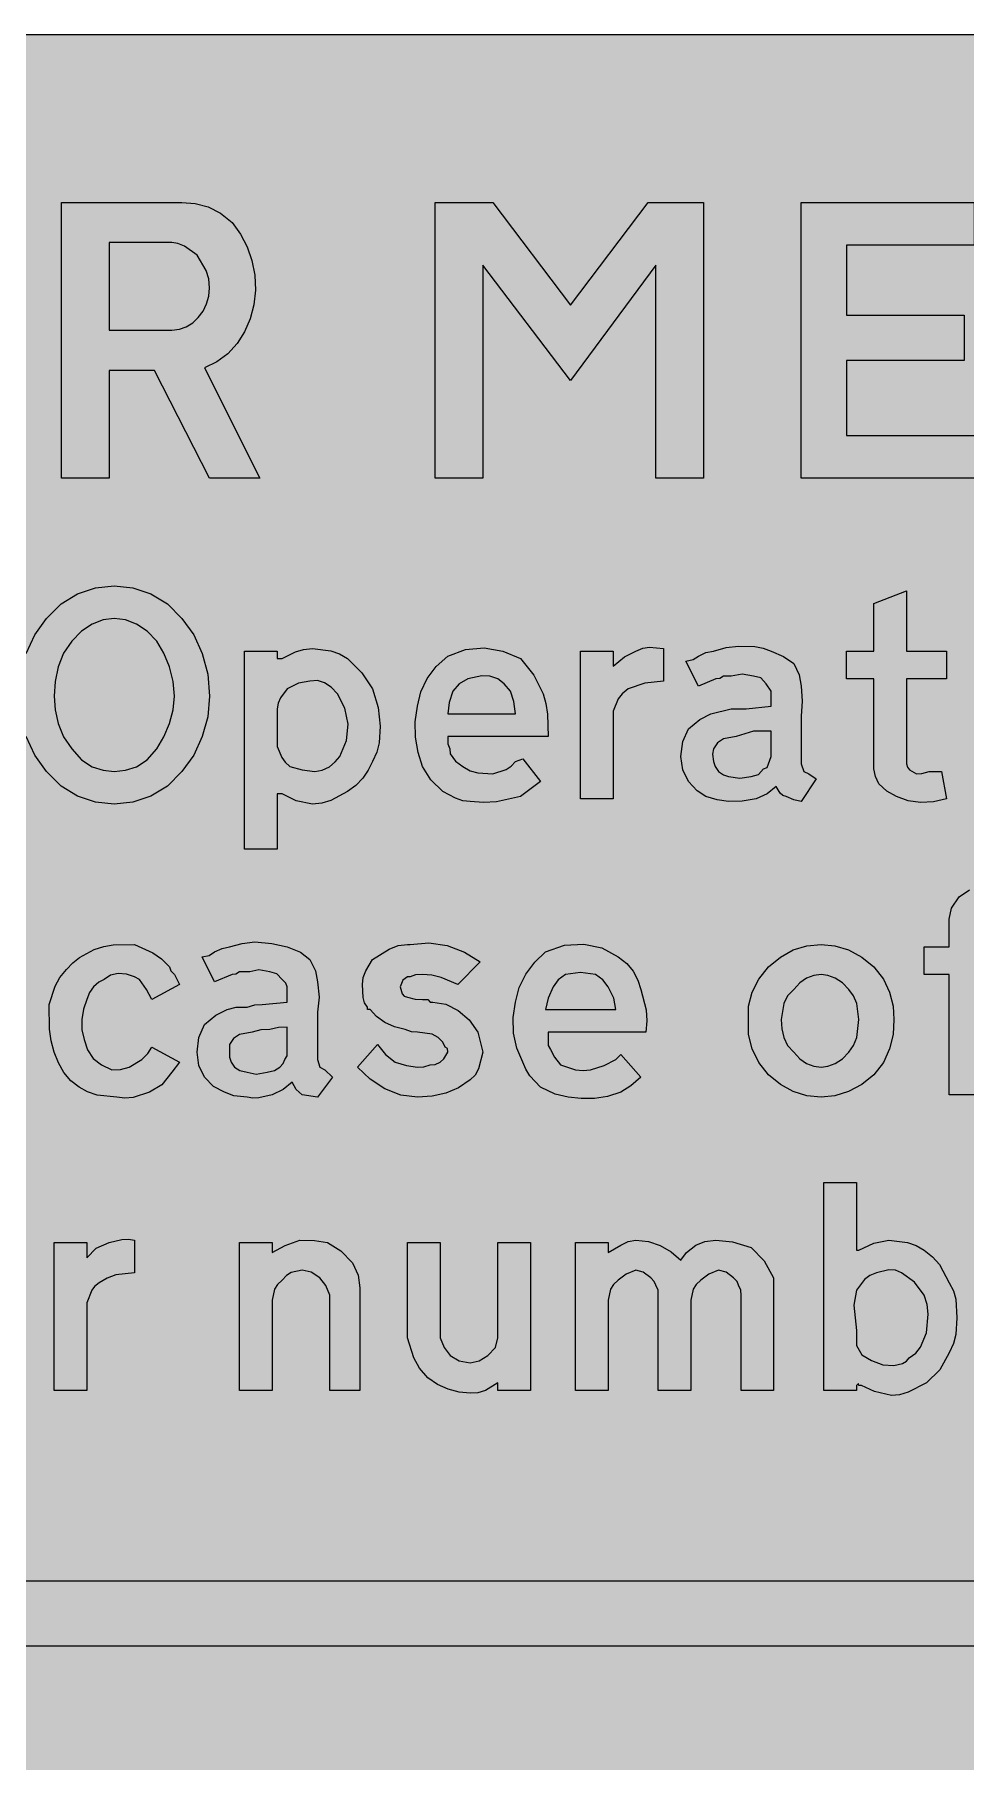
# Model space of a CAD drawing. Header units: metres. Extents: x 10 to 559, y 12 to 260.
# Drawn here: x 116.7 to 183.5, y 136.1 to 260.1 of the extents above; entities that cross this region are included whole.
import ezdxf

# ---------------------------------------------------------------- set-up
doc = ezdxf.new("R2010")
doc.units = ezdxf.units.M
for name, color, linetype, true_color in [('FILL_FIREBRICK_C36B00', 7, 'Continuous', 0xc36b00), ('FILL_WHITE_FFFFFF', 7, 'Continuous', 0xffffff), ('STROKE_WHITE_FFFFFF', 7, 'Continuous', 0xffffff)]:
    doc.layers.add(name, color=color, linetype=linetype, true_color=true_color)

msp = doc.modelspace()

# ---------------------------------------------------------------- hatches: boundary and pattern name
at = {"layer": 'FILL_FIREBRICK_C36B00', "true_color": 0xc36b00}
h = msp.add_hatch(color=7, dxfattribs=at)
h.dxf.hatch_style = 1
h.paths.add_polyline_path([(553.76, 259.97), (555.08, 259.58), (556.32, 258.96), (557.46, 258.12), (558.3, 256.98), (558.92, 255.74), (559.31, 254.42), (559.44, 253.08), (559.44, 19.26), (559.31, 17.91), (558.9, 16.56), (558.25, 15.32), (557.46, 14.22), (556.29, 13.28), (555.01, 12.6), (553.69, 12.2), (552.42, 12.06), (17.28, 12.06), (16.04, 12.2), (14.78, 12.6), (13.56, 13.28), (12.42, 14.22), (11.48, 15.36), (10.8, 16.61), (10.4, 17.92), (10.26, 19.26), (10.26, 253.08), (10.4, 254.34), (10.8, 255.6), (11.48, 256.93), (12.42, 258.12), (13.52, 259.04), (14.12, 259.36), (14.76, 259.56), (16.09, 259.97), (17.28, 260.1), (552.42, 260.1), (553.76, 259.97)])
at = {"layer": 'FILL_WHITE_FFFFFF', "true_color": 0xffffff}
h = msp.add_hatch(color=7, dxfattribs=at)
h.dxf.hatch_style = 1
h.paths.add_polyline_path([(127.26, 248.04), (128.2, 247.97), (129.13, 247.73), (130.02, 247.28), (130.86, 246.6), (131.47, 245.76), (131.94, 244.85), (132.28, 243.87), (132.48, 242.82), (132.53, 241.74), (132.42, 240.69), (132.16, 239.68), (131.76, 238.75), (131.22, 237.9), (130.56, 237.18), (129.77, 236.59), (128.88, 236.16), (132.84, 228.24), (129.24, 228.24), (125.28, 235.98), (122.04, 235.98), (122.04, 228.24), (118.62, 228.24), (118.62, 248.04), (127.26, 248.04)])
h.paths.add_polyline_path([(127.07, 238.93), (127.57, 239.11), (128.03, 239.4), (128.43, 239.78), (128.77, 240.24), (129.02, 240.76), (129.18, 241.32), (129.24, 241.92), (129.18, 242.56), (128.99, 243.16), (128.34, 244.26), (127.44, 244.91), (126.97, 245.1), (126.54, 245.16), (122.04, 245.16), (122.04, 238.86), (126.54, 238.86), (127.07, 238.93)], flags=16)
h = msp.add_hatch(color=7, dxfattribs=at)
h.dxf.hatch_style = 1
h.paths.add_polyline_path([(145.44, 248.04), (149.58, 248.04), (155.16, 240.66), (160.74, 248.04), (164.7, 248.04), (164.7, 228.24), (161.28, 228.24), (161.28, 243.54), (155.16, 235.26), (148.86, 243.54), (148.86, 228.24), (145.44, 228.24), (145.44, 248.04)])
h = msp.add_hatch(color=7, dxfattribs=at)
h.dxf.hatch_style = 1
h.paths.add_polyline_path([(171.72, 248.04), (184.14, 248.04), (184.14, 244.98), (174.96, 244.98), (174.96, 239.94), (183.42, 239.94), (183.42, 236.7), (174.96, 236.7), (174.96, 231.3), (184.68, 231.3), (184.68, 228.24), (171.72, 228.24), (171.72, 248.04)])
h = msp.add_hatch(color=7, dxfattribs=at)
h.dxf.hatch_style = 1
h.paths.add_polyline_path([(125.03, 219.94), (126.22, 219.21), (127.26, 218.16), (128.1, 216.98), (128.72, 215.64), (129.11, 214.16), (129.24, 212.58), (129.11, 211.1), (128.72, 209.68), (128.1, 208.35), (127.26, 207.18), (126.22, 206.13), (125.03, 205.4), (123.74, 204.98), (122.4, 204.84), (121.06, 204.98), (119.77, 205.4), (118.58, 206.13), (117.54, 207.18), (116.7, 208.35), (116.08, 209.68), (115.69, 211.1), (115.56, 212.58), (115.69, 214.16), (116.08, 215.64), (116.7, 216.98), (117.54, 218.16), (118.58, 219.21), (119.77, 219.94), (121.06, 220.36), (122.4, 220.5), (123.74, 220.36), (125.03, 219.94)])
h.paths.add_polyline_path([(120.8, 217.76), (120.05, 217.25), (119.34, 216.54), (118.76, 215.67), (118.37, 214.7), (118.15, 213.65), (118.08, 212.58), (118.15, 211.61), (118.37, 210.62), (118.76, 209.67), (119.34, 208.8), (120.05, 208.02), (120.8, 207.52), (121.59, 207.26), (122.4, 207.18), (123.21, 207.26), (124, 207.52), (124.75, 208.02), (125.46, 208.8), (125.96, 209.67), (126.36, 210.62), (126.62, 211.61), (126.72, 212.58), (126.62, 213.65), (126.36, 214.7), (125.96, 215.67), (125.46, 216.54), (124.75, 217.25), (124, 217.76), (123.21, 218.06), (122.4, 218.16), (121.59, 218.06), (120.8, 217.76)], flags=16)
h = msp.add_hatch(color=7, dxfattribs=at)
h.dxf.hatch_style = 1
h.paths.add_polyline_path([(179.34, 207.48), (179.5, 207.29), (180, 207), (180.38, 207.02), (180.9, 207.18), (181.8, 207.18), (182.16, 205.2), (181.22, 205), (180.29, 204.95), (179.4, 205.07), (178.56, 205.38), (177.86, 205.76), (177.3, 206.28), (177.05, 206.82), (176.94, 207.36), (176.94, 213.84), (174.96, 213.84), (174.96, 215.82), (176.94, 215.82), (176.94, 219.24), (179.28, 220.14), (179.28, 215.82), (182.16, 215.82), (182.16, 213.84), (179.28, 213.84), (179.28, 207.72), (179.34, 207.48)])
h = msp.add_hatch(color=7, dxfattribs=at)
h.dxf.hatch_style = 1
h.paths.add_polyline_path([(135.98, 215.94), (136.62, 216), (137.95, 215.84), (138.57, 215.62), (139.14, 215.28), (140.18, 214.27), (140.94, 213.12), (141.35, 211.77), (141.48, 210.42), (141.41, 209.23), (141.25, 208.57), (140.94, 207.9), (140.63, 207.26), (140.24, 206.69), (139.75, 206.18), (139.14, 205.74), (137.95, 205.09), (137.29, 204.9), (136.62, 204.84), (135.47, 205.07), (134.46, 205.56), (134.1, 205.56), (134.1, 205.38), (134.1, 201.6), (131.76, 201.6), (131.76, 215.82), (134.1, 215.82), (134.1, 215.28), (134.46, 215.28), (135.41, 215.78), (135.98, 215.94)])
h.paths.add_polyline_path([(134.16, 212.08), (134.1, 211.68), (134.1, 208.98), (134.42, 208.19), (134.66, 207.84), (135, 207.54), (135.9, 207.29), (136.8, 207.18), (137.33, 207.27), (137.84, 207.52), (138.27, 207.86), (138.6, 208.26), (139.08, 209.39), (139.19, 210.58), (138.95, 211.73), (138.42, 212.76), (137.98, 213.23), (137.5, 213.55), (136.98, 213.7), (136.44, 213.66), (135.63, 213.53), (134.82, 213.12), (134.33, 212.47), (134.16, 212.08)], flags=16)
h = msp.add_hatch(color=7, dxfattribs=at)
h.dxf.hatch_style = 1
h.paths.add_polyline_path([(146.9, 205.25), (145.98, 205.74), (145.13, 206.57), (144.54, 207.54), (144.21, 208.54), (144.02, 209.63), (144.01, 210.75), (144.18, 211.86), (144.42, 212.9), (144.86, 213.86), (145.5, 214.72), (146.34, 215.46), (147.61, 215.94), (148.95, 216.05), (150.29, 215.81), (151.56, 215.28), (152.51, 214.09), (153.18, 212.76), (153.39, 212.05), (153.5, 211.3), (153.54, 209.7), (146.34, 209.7), (146.34, 209.52), (146.34, 209.16), (146.5, 208.8), (146.52, 208.44), (146.9, 207.92), (147.42, 207.54), (147.96, 207.23), (148.5, 207.07), (149.58, 207), (150.53, 207.32), (150.9, 207.56), (151.2, 207.9), (151.74, 208.08), (153, 206.46), (151.56, 205.38), (149.83, 205), (148.9, 204.95), (147.96, 205.02), (147.42, 205.08), (146.9, 205.25)])
h.paths.add_polyline_path([(151.09, 212.2), (150.84, 212.94), (150.39, 213.46), (149.94, 213.84), (149.37, 214.02), (148.79, 214.04), (147.78, 213.84), (147.17, 213.46), (146.7, 212.94), (146.45, 212.13), (146.34, 211.32), (151.2, 211.32), (151.09, 212.2)], flags=16)
h = msp.add_hatch(color=7, dxfattribs=at)
h.dxf.hatch_style = 1
h.paths.add_polyline_path([(159.03, 215.42), (159.84, 215.82), (160.35, 216.03), (160.83, 216.11), (161.82, 216), (161.82, 213.66), (160.49, 213.53), (159.3, 213.12), (158.87, 212.76), (158.58, 212.4), (158.22, 211.5), (158.22, 205.2), (155.88, 205.2), (155.88, 215.82), (158.22, 215.82), (158.22, 214.74), (159.03, 215.42)])
h = msp.add_hatch(color=7, dxfattribs=at)
h.dxf.hatch_style = 1
h.paths.add_polyline_path([(163.96, 215.21), (164.34, 215.46), (164.88, 215.71), (165.42, 215.82), (166.32, 216.07), (167.22, 216.18), (168.39, 216.14), (168.99, 216.03), (169.56, 215.82), (170.44, 215.44), (171.18, 214.92), (171.58, 214.11), (171.72, 213.3), (171.79, 212.22), (171.72, 211.14), (171.72, 207.72), (171.9, 207.18), (172.26, 207), (172.8, 206.64), (171.72, 205.02), (171.18, 205.13), (170.64, 205.38), (170.4, 205.44), (170.21, 205.61), (169.92, 206.1), (169.27, 205.58), (168.48, 205.2), (167.49, 205.04), (166.5, 205.02), (165.69, 205.13), (164.88, 205.38), (164.25, 205.79), (163.62, 206.46), (163.21, 207.29), (163.08, 208.26), (163.21, 209.32), (163.62, 210.24), (164.43, 210.92), (165.24, 211.32), (166.68, 211.68), (167.76, 211.68), (169.56, 211.86), (169.56, 212.4), (169.56, 212.94), (169.2, 213.48), (168.82, 213.89), (168.3, 214.02), (167.49, 214.16), (166.68, 214.02), (166.14, 214.02), (165.87, 213.86), (165.6, 213.84), (164.34, 213.3), (163.44, 215.1), (163.96, 215.21)])
h.paths.add_polyline_path([(168.12, 206.82), (168.64, 206.96), (169.02, 207.36), (169.27, 207.47), (169.38, 207.72), (169.56, 208.26), (169.56, 210.06), (168.3, 210.06), (167.04, 209.7), (166.14, 209.52), (165.71, 209.23), (165.42, 208.8), (165.35, 208.42), (165.42, 207.9), (165.53, 207.54), (165.78, 207.18), (166.14, 206.93), (166.5, 206.82), (167.31, 206.69), (168.12, 206.82)], flags=16)
h = msp.add_hatch(color=7, dxfattribs=at)
h.dxf.hatch_style = 1
h.paths.add_polyline_path([(182.34, 183.96), (182.34, 192.6), (180.54, 192.6), (180.54, 194.58), (182.34, 194.58), (182.34, 196.56), (182.5, 197.37), (183.06, 198.18), (183.8, 198.68), (184.68, 198.9), (185.33, 199.06), (186.12, 199.08), (186.84, 198.92), (187.56, 198.9), (187.38, 196.74), (186.66, 196.9), (185.94, 196.92), (185.83, 196.92), (185.76, 196.92), (185.31, 196.81), (184.86, 196.56), (184.7, 196.2), (184.68, 195.84), (184.68, 194.58), (186.84, 194.58), (186.84, 192.6), (184.68, 192.6), (184.68, 183.96), (182.34, 183.96)])
h = msp.add_hatch(color=7, dxfattribs=at)
h.dxf.hatch_style = 1
h.paths.add_polyline_path([(122.85, 185.78), (123.48, 185.94), (124.38, 186.48), (124.81, 186.93), (125.1, 187.38), (127.08, 186.3), (126.54, 185.58), (125.82, 184.68), (124.92, 184.14), (123.75, 183.76), (123.15, 183.71), (122.58, 183.78), (121.16, 183.94), (120.48, 184.16), (119.88, 184.5), (119.27, 184.97), (118.78, 185.56), (118.39, 186.25), (118.08, 187.02), (117.87, 187.83), (117.76, 188.66), (117.72, 190.44), (118.15, 191.77), (118.5, 192.39), (118.98, 192.96), (119.42, 193.44), (119.9, 193.82), (120.96, 194.4), (121.64, 194.61), (122.33, 194.72), (123.84, 194.76), (125.17, 194.15), (125.79, 193.72), (126.36, 193.14), (126.47, 192.87), (126.72, 192.6), (127.08, 191.88), (125.1, 190.8), (124.72, 191.52), (124.2, 192.24), (123.84, 192.42), (123.27, 192.62), (122.69, 192.67), (122.14, 192.55), (121.68, 192.24), (121.28, 192.04), (120.91, 191.72), (120.62, 191.3), (120.42, 190.8), (120.19, 190.1), (120.06, 189.36), (120.07, 188.62), (120.24, 187.92), (120.47, 187.18), (120.89, 186.57), (121.48, 186.1), (122.22, 185.76), (122.85, 185.78)])
h = msp.add_hatch(color=7, dxfattribs=at)
h.dxf.hatch_style = 1
h.paths.add_polyline_path([(129.22, 193.97), (129.6, 194.22), (130.14, 194.47), (130.68, 194.58), (131.58, 194.83), (132.48, 194.94), (133.72, 194.83), (134.82, 194.58), (135.76, 194.2), (136.44, 193.68), (136.84, 192.87), (136.98, 192.06), (137.11, 190.98), (136.98, 189.9), (136.98, 186.48), (137.16, 185.94), (137.52, 185.76), (138.06, 185.22), (136.98, 183.78), (135.9, 183.96), (135.47, 184.34), (135.18, 184.86), (134.53, 184.34), (133.74, 183.96), (132.77, 183.74), (132.35, 183.71), (131.94, 183.78), (130.99, 183.89), (130.32, 184.14), (129.53, 184.55), (128.88, 185.22), (128.47, 186.05), (128.34, 187.02), (128.47, 188.08), (128.88, 189), (129.69, 189.68), (130.5, 190.08), (131.15, 190.24), (131.94, 190.26), (132.48, 190.42), (133.02, 190.44), (134.82, 190.62), (134.82, 191.16), (134.82, 191.7), (134.71, 191.97), (134.46, 192.24), (134.08, 192.65), (133.56, 192.78), (132.77, 192.92), (132.12, 192.78), (131.4, 192.78), (131.13, 192.62), (130.86, 192.6), (129.6, 192.06), (128.7, 193.86), (129.22, 193.97)])
h.paths.add_polyline_path([(133.38, 185.58), (133.9, 185.69), (134.28, 185.94), (134.53, 186.21), (134.64, 186.48), (134.8, 186.75), (134.82, 187.02), (134.82, 188.82), (134.19, 188.8), (133.56, 188.64), (132.93, 188.62), (132.3, 188.46), (131.4, 188.28), (130.97, 187.99), (130.68, 187.56), (130.68, 186.66), (130.79, 186.3), (131.04, 185.94), (131.42, 185.69), (131.94, 185.58), (132.59, 185.45), (133.38, 185.58)], flags=16)
h = msp.add_hatch(color=7, dxfattribs=at)
h.dxf.hatch_style = 1
h.paths.add_polyline_path([(144, 190.82), (144.54, 190.8), (144.9, 190.8), (145.08, 190.62), (145.26, 190.62), (146.2, 190.46), (147.08, 190.01), (147.87, 189.33), (148.5, 188.46), (148.86, 187.02), (148.55, 185.83), (148.3, 185.37), (147.96, 185.04), (147.12, 184.46), (146.21, 184.07), (145.23, 183.85), (144.18, 183.78), (142.97, 183.94), (141.82, 184.39), (140.76, 185.07), (139.86, 185.94), (141.3, 187.56), (141.86, 186.86), (142.56, 186.3), (143.37, 186.05), (144.18, 185.94), (144.63, 185.96), (145.08, 186.12), (145.44, 186.14), (145.8, 186.3), (146.07, 186.53), (146.34, 187.02), (146.32, 187.27), (146.16, 187.38), (145.98, 187.74), (145.65, 188.08), (145.22, 188.3), (144.18, 188.46), (143.73, 188.48), (143.28, 188.64), (142.51, 188.84), (141.82, 189.16), (141.23, 189.58), (140.76, 190.08), (140.58, 190.08), (140.58, 190.26), (140.37, 190.56), (140.27, 190.94), (140.22, 191.88), (140.28, 192.39), (140.45, 192.85), (140.94, 193.68), (142.13, 194.42), (142.79, 194.67), (143.46, 194.76), (143.64, 194.76), (144.98, 194.87), (146.3, 194.67), (147.54, 194.2), (148.68, 193.5), (147.06, 191.88), (145.87, 192.38), (145.21, 192.54), (144.54, 192.6), (144.02, 192.58), (143.64, 192.42), (143.46, 192.42), (143.12, 192.2), (142.92, 191.7), (143.06, 191.21), (143.22, 191.04), (143.46, 190.98), (144, 190.82)])
h = msp.add_hatch(color=7, dxfattribs=at)
h.dxf.hatch_style = 1
h.paths.add_polyline_path([(153, 184.5), (152.23, 185.33), (151.94, 185.79), (151.74, 186.3), (151.3, 187.3), (151.06, 188.39), (151.03, 189.51), (151.2, 190.62), (151.46, 191.66), (151.94, 192.62), (152.59, 193.48), (153.36, 194.22), (154.73, 194.7), (156.1, 194.78), (157.41, 194.5), (158.58, 193.86), (159.19, 193.39), (159.66, 192.83), (160, 192.19), (160.2, 191.52), (160.58, 190.06), (160.63, 189.27), (160.56, 188.46), (153.54, 188.46), (153.54, 188.28), (153.54, 188.1), (153.54, 187.92), (153.56, 187.49), (153.72, 187.2), (154.01, 186.66), (154.44, 186.12), (155.52, 185.74), (156.06, 185.69), (156.6, 185.76), (157.57, 186.05), (158.4, 186.48), (158.76, 186.84), (160.2, 185.22), (159.48, 184.61), (158.76, 184.14), (157.81, 183.83), (156.87, 183.69), (155.92, 183.68), (154.98, 183.78), (154.06, 184.01), (153, 184.5)])
h.paths.add_polyline_path([(158.26, 190.89), (157.86, 191.7), (157.48, 192.22), (156.96, 192.6), (155.88, 192.74), (154.8, 192.6), (154.28, 192.22), (153.9, 191.7), (153.56, 190.89), (153.36, 190.08), (158.4, 190.08), (158.26, 190.89)], flags=16)
h = msp.add_hatch(color=7, dxfattribs=at)
h.dxf.hatch_style = 1
h.paths.add_polyline_path([(168.19, 191.32), (168.67, 192.27), (169.38, 193.14), (170.22, 193.85), (171.13, 194.36), (172.11, 194.66), (173.16, 194.76), (174.13, 194.66), (175.12, 194.36), (176.07, 193.85), (176.94, 193.14), (177.62, 192.27), (178.06, 191.32), (178.31, 190.33), (178.38, 189.36), (178.31, 188.29), (178.06, 187.25), (177.62, 186.27), (176.94, 185.4), (176.07, 184.69), (175.12, 184.19), (174.13, 183.88), (173.16, 183.78), (172.11, 183.88), (171.13, 184.19), (170.22, 184.69), (169.38, 185.4), (168.67, 186.27), (168.19, 187.25), (167.94, 188.29), (167.94, 189.36), (167.94, 190.33), (168.19, 191.32)])
h.paths.add_polyline_path([(172.1, 192.33), (171.62, 191.99), (171.18, 191.52), (170.74, 191.06), (170.46, 190.51), (170.28, 189.36), (170.32, 188.69), (170.46, 188.06), (170.74, 187.49), (171.18, 187.02), (171.62, 186.55), (172.1, 186.21), (172.62, 186.01), (173.16, 185.94), (173.62, 186.01), (174.15, 186.21), (174.68, 186.55), (175.14, 187.02), (175.48, 187.49), (175.7, 188.06), (175.86, 189.36), (175.7, 190.51), (175.48, 191.06), (175.14, 191.52), (174.68, 191.99), (174.15, 192.33), (173.62, 192.53), (173.16, 192.6), (172.62, 192.53), (172.1, 192.33)], flags=16)
h = msp.add_hatch(color=7, dxfattribs=at)
h.dxf.hatch_style = 1
h.paths.add_polyline_path([(179.35, 173.36), (179.97, 173.14), (180.54, 172.8), (181.15, 172.33), (181.64, 171.77), (182.34, 170.46), (182.65, 169.89), (182.81, 169.27), (182.88, 167.94), (182.81, 166.75), (182.65, 166.09), (182.34, 165.42), (181.66, 164.21), (180.72, 163.26), (179.39, 162.61), (178.77, 162.42), (178.2, 162.36), (176.98, 162.65), (176.04, 163.08), (175.86, 163.08), (175.84, 163.22), (175.68, 163.08), (175.68, 162.97), (175.68, 162.9), (175.68, 162.72), (173.34, 162.72), (173.34, 177.66), (175.68, 177.66), (175.68, 172.98), (175.68, 172.8), (175.86, 172.8), (176.94, 173.3), (178.02, 173.52), (179.35, 173.36)])
h.paths.add_polyline_path([(179.27, 164.82), (179.46, 165.06), (179.94, 165.39), (180.29, 165.83), (180.72, 166.86), (180.83, 168.21), (180.75, 168.89), (180.54, 169.56), (179.86, 170.51), (178.92, 171.18), (178.49, 171.36), (178.02, 171.38), (177.12, 171.18), (176.64, 170.98), (176.26, 170.69), (175.68, 169.92), (175.5, 168.84), (175.68, 167.04), (175.68, 166.5), (175.68, 165.96), (176.08, 165.29), (176.76, 164.88), (177.57, 164.57), (178.38, 164.52), (178.99, 164.66), (179.27, 164.82)], flags=16)
h = msp.add_hatch(color=7, dxfattribs=at)
h.dxf.hatch_style = 1
h.paths.add_polyline_path([(121.1, 172.94), (122.04, 173.34), (122.94, 173.57), (123.41, 173.59), (123.84, 173.52), (123.84, 171.18), (122.51, 171.02), (121.89, 170.8), (121.32, 170.46), (120.98, 170.19), (120.78, 169.92), (120.42, 169.02), (120.42, 162.72), (118.08, 162.72), (118.08, 173.34), (120.42, 173.34), (120.42, 172.26), (121.1, 172.94)])
h = msp.add_hatch(color=7, dxfattribs=at)
h.dxf.hatch_style = 1
h.paths.add_polyline_path([(135.11, 171.2), (134.76, 170.98), (134.46, 170.64), (134.12, 170.34), (133.9, 169.99), (133.74, 169.2), (133.74, 162.72), (131.4, 162.72), (131.4, 173.34), (133.74, 173.34), (133.74, 172.62), (134.66, 173.14), (135.72, 173.52), (136.78, 173.5), (137.7, 173.34), (138.67, 172.76), (139.5, 171.9), (139.91, 171), (140.04, 170.1), (140.04, 162.72), (137.88, 162.72), (137.88, 169.56), (137.59, 170.26), (137.16, 170.82), (136.53, 171.23), (135.9, 171.36), (135.11, 171.2)])
h = msp.add_hatch(color=7, dxfattribs=at)
h.dxf.hatch_style = 1
h.paths.add_polyline_path([(147.15, 162.61), (146.36, 162.81), (145.61, 163.15), (144.9, 163.62), (144.32, 164.32), (143.91, 165.06), (143.46, 166.5), (143.46, 173.34), (145.8, 173.34), (145.8, 166.5), (146.09, 165.8), (146.52, 165.24), (147.17, 164.84), (147.96, 164.7), (148.59, 164.84), (149.22, 165.24), (149.78, 165.8), (149.94, 166.5), (149.94, 173.34), (152.28, 173.34), (152.28, 162.72), (149.94, 162.72), (149.94, 163.26), (149.04, 162.72), (148.5, 162.56), (147.96, 162.54), (147.15, 162.61)])
h = msp.add_hatch(color=7, dxfattribs=at)
h.dxf.hatch_style = 1
h.paths.add_polyline_path([(157.86, 172.62), (158.76, 173.16), (159.3, 173.41), (159.84, 173.52), (160.75, 173.42), (161.59, 173.14), (162.37, 172.68), (163.08, 172.08), (163.48, 172.62), (164.16, 173.16), (164.81, 173.41), (165.6, 173.52), (166.79, 173.39), (168.12, 172.98), (169.06, 172.04), (169.74, 170.82), (169.74, 170.64), (169.74, 170.28), (169.74, 162.72), (167.4, 162.72), (167.4, 169.56), (167.38, 169.92), (167.22, 170.28), (167.11, 170.55), (166.86, 170.82), (166.32, 171.23), (165.78, 171.36), (165.08, 171.07), (164.52, 170.64), (164.18, 170.34), (163.96, 169.99), (163.8, 169.2), (163.8, 162.72), (161.46, 162.72), (161.46, 169.56), (161.44, 169.92), (161.28, 170.28), (161.17, 170.55), (160.92, 170.82), (160.38, 171.23), (159.84, 171.36), (159.14, 171.07), (158.58, 170.64), (158.24, 170.34), (158.02, 169.99), (157.86, 169.2), (157.86, 162.72), (155.52, 162.72), (155.52, 173.34), (157.86, 173.34), (157.86, 172.62)])
h = msp.add_hatch(color=7, dxfattribs=at)
h.dxf.hatch_style = 1
h.paths.add_polyline_path([(63.36, 144.36), (63.36, 149.04), (496.8, 149.04), (492.12, 153.9), (499.32, 153.9), (506.34, 146.7), (499.32, 139.68), (492.12, 139.68), (496.8, 144.36), (63.36, 144.36)])

# ---------------------------------------------------------------- linework, layer by layer
at = {"layer": 'FILL_FIREBRICK_C36B00', "lineweight": 0, "true_color": 0xc36b00}
msp.add_lwpolyline([(552.42, 12.06), (17.28, 12.06), (16.04, 12.2), (14.78, 12.6), (13.56, 13.28), (12.42, 14.22), (11.48, 15.36), (10.8, 16.61), (10.4, 17.92), (10.26, 19.26), (10.26, 253.08), (10.4, 254.34), (10.8, 255.6), (11.48, 256.93), (12.42, 258.12), (13.52, 259.04), (14.12, 259.36), (14.76, 259.56), (16.09, 259.97), (17.28, 260.1), (552.42, 260.1)], dxfattribs=at)
at = {"layer": 'FILL_WHITE_FFFFFF', "lineweight": 0, "true_color": 0xffffff}
for points in [[(127.26, 248.04), (128.2, 247.97), (129.13, 247.73), (130.02, 247.28), (130.86, 246.6), (131.47, 245.76), (131.94, 244.85), (132.28, 243.87), (132.48, 242.82), (132.53, 241.74), (132.42, 240.69), (132.16, 239.68), (131.76, 238.75), (131.22, 237.9), (130.56, 237.18), (129.77, 236.59), (128.88, 236.16), (132.84, 228.24), (129.24, 228.24), (125.28, 235.98), (122.04, 235.98), (122.04, 228.24), (118.62, 228.24), (118.62, 248.04)], [(145.44, 248.04), (149.58, 248.04), (155.16, 240.66), (160.74, 248.04), (164.7, 248.04), (164.7, 228.24), (161.28, 228.24), (161.28, 243.54), (155.16, 235.26), (148.86, 243.54), (148.86, 228.24), (145.44, 228.24)], [(171.72, 248.04), (184.14, 248.04), (184.14, 244.98), (174.96, 244.98), (174.96, 239.94), (183.42, 239.94), (183.42, 236.7), (174.96, 236.7), (174.96, 231.3), (184.68, 231.3), (184.68, 228.24), (171.72, 228.24)], [(127.07, 238.93), (127.57, 239.11), (128.03, 239.4), (128.43, 239.78), (128.77, 240.24), (129.02, 240.76), (129.18, 241.32), (129.24, 241.92), (129.18, 242.56), (128.99, 243.16), (128.34, 244.26), (127.44, 244.91), (126.97, 245.1), (126.54, 245.16), (122.04, 245.16), (122.04, 238.86), (126.54, 238.86)], [(179.34, 207.48), (179.5, 207.29), (180, 207), (180.38, 207.02), (180.9, 207.18), (181.8, 207.18), (182.16, 205.2), (181.22, 205), (180.29, 204.95), (179.4, 205.07), (178.56, 205.38), (177.86, 205.76), (177.3, 206.28), (177.05, 206.82), (176.94, 207.36), (176.94, 213.84), (174.96, 213.84), (174.96, 215.82), (176.94, 215.82), (176.94, 219.24), (179.28, 220.14), (179.28, 215.82), (182.16, 215.82), (182.16, 213.84), (179.28, 213.84), (179.28, 207.72)], [(120.8, 217.76), (120.05, 217.25), (119.34, 216.54), (118.76, 215.67), (118.37, 214.7), (118.15, 213.65), (118.08, 212.58), (118.15, 211.61), (118.37, 210.62), (118.76, 209.67), (119.34, 208.8), (120.05, 208.02), (120.8, 207.52), (121.59, 207.26), (122.4, 207.18), (123.21, 207.26), (124, 207.52), (124.75, 208.02), (125.46, 208.8), (125.96, 209.67), (126.36, 210.62), (126.62, 211.61), (126.72, 212.58), (126.62, 213.65), (126.36, 214.7), (125.96, 215.67), (125.46, 216.54), (124.75, 217.25), (124, 217.76), (123.21, 218.06), (122.4, 218.16), (121.59, 218.06)], [(135.98, 215.94), (136.62, 216), (137.95, 215.84), (138.57, 215.62), (139.14, 215.28), (140.18, 214.27), (140.94, 213.12), (141.35, 211.77), (141.48, 210.42), (141.41, 209.23), (141.25, 208.57), (140.94, 207.9), (140.63, 207.26), (140.24, 206.69), (139.75, 206.18), (139.14, 205.74), (137.95, 205.09), (137.29, 204.9), (136.62, 204.84), (135.47, 205.07), (134.46, 205.56), (134.1, 205.56), (134.1, 205.38), (134.1, 201.6), (131.76, 201.6), (131.76, 215.82), (134.1, 215.82), (134.1, 215.28), (134.46, 215.28), (135.41, 215.78)], [(146.9, 205.25), (145.98, 205.74), (145.13, 206.57), (144.54, 207.54), (144.21, 208.54), (144.02, 209.63), (144.01, 210.75), (144.18, 211.86), (144.42, 212.9), (144.86, 213.86), (145.5, 214.72), (146.34, 215.46), (147.61, 215.94), (148.95, 216.05), (150.29, 215.81), (151.56, 215.28), (152.51, 214.09), (153.18, 212.76), (153.39, 212.05), (153.5, 211.3), (153.54, 209.7), (146.34, 209.7), (146.34, 209.52), (146.34, 209.16), (146.5, 208.8), (146.52, 208.44), (146.9, 207.92), (147.42, 207.54), (147.96, 207.23), (148.5, 207.07), (149.58, 207), (150.53, 207.32), (150.9, 207.56), (151.2, 207.9), (151.74, 208.08), (153, 206.46), (151.56, 205.38), (149.83, 205), (148.9, 204.95), (147.96, 205.02), (147.42, 205.08)], [(159.03, 215.42), (159.84, 215.82), (160.35, 216.03), (160.83, 216.11), (161.82, 216), (161.82, 213.66), (160.49, 213.53), (159.3, 213.12), (158.87, 212.76), (158.58, 212.4), (158.22, 211.5), (158.22, 205.2), (155.88, 205.2), (155.88, 215.82), (158.22, 215.82), (158.22, 214.74)], [(163.96, 215.21), (164.34, 215.46), (164.88, 215.71), (165.42, 215.82), (166.32, 216.07), (167.22, 216.18), (168.39, 216.14), (168.99, 216.03), (169.56, 215.82), (170.44, 215.44), (171.18, 214.92), (171.58, 214.11), (171.72, 213.3), (171.79, 212.22), (171.72, 211.14), (171.72, 207.72), (171.9, 207.18), (172.26, 207), (172.8, 206.64), (171.72, 205.02), (171.18, 205.13), (170.64, 205.38), (170.4, 205.44), (170.21, 205.61), (169.92, 206.1), (169.27, 205.58), (168.48, 205.2), (167.49, 205.04), (166.5, 205.02), (165.69, 205.13), (164.88, 205.38), (164.25, 205.79), (163.62, 206.46), (163.21, 207.29), (163.08, 208.26), (163.21, 209.32), (163.62, 210.24), (164.43, 210.92), (165.24, 211.32), (166.68, 211.68), (167.76, 211.68), (169.56, 211.86), (169.56, 212.4), (169.56, 212.94), (169.2, 213.48), (168.82, 213.89), (168.3, 214.02), (167.49, 214.16), (166.68, 214.02), (166.14, 214.02), (165.87, 213.86), (165.6, 213.84), (164.34, 213.3), (163.44, 215.1)], [(134.16, 212.08), (134.1, 211.68), (134.1, 208.98), (134.42, 208.19), (134.66, 207.84), (135, 207.54), (135.9, 207.29), (136.8, 207.18), (137.33, 207.27), (137.84, 207.52), (138.27, 207.86), (138.6, 208.26), (139.08, 209.39), (139.19, 210.58), (138.95, 211.73), (138.42, 212.76), (137.98, 213.23), (137.5, 213.55), (136.98, 213.7), (136.44, 213.66), (135.63, 213.53), (134.82, 213.12), (134.33, 212.47)], [(151.09, 212.2), (150.84, 212.94), (150.39, 213.46), (149.94, 213.84), (149.37, 214.02), (148.79, 214.04), (147.78, 213.84), (147.17, 213.46), (146.7, 212.94), (146.45, 212.13), (146.34, 211.32), (151.2, 211.32)], [(168.12, 206.82), (168.64, 206.96), (169.02, 207.36), (169.27, 207.47), (169.38, 207.72), (169.56, 208.26), (169.56, 210.06), (168.3, 210.06), (167.04, 209.7), (166.14, 209.52), (165.71, 209.23), (165.42, 208.8), (165.35, 208.42), (165.42, 207.9), (165.53, 207.54), (165.78, 207.18), (166.14, 206.93), (166.5, 206.82), (167.31, 206.69)], [(122.85, 185.78), (123.48, 185.94), (124.38, 186.48), (124.81, 186.93), (125.1, 187.38), (127.08, 186.3), (126.54, 185.58), (125.82, 184.68), (124.92, 184.14), (123.75, 183.76), (123.15, 183.71), (122.58, 183.78), (121.16, 183.94), (120.48, 184.16), (119.88, 184.5), (119.27, 184.97), (118.78, 185.56), (118.39, 186.25), (118.08, 187.02), (117.87, 187.83), (117.76, 188.66), (117.72, 190.44), (118.15, 191.77), (118.5, 192.39), (118.98, 192.96), (119.42, 193.44), (119.9, 193.82), (120.96, 194.4), (121.64, 194.61), (122.33, 194.72), (123.84, 194.76), (125.17, 194.15), (125.79, 193.72), (126.36, 193.14), (126.47, 192.87), (126.72, 192.6), (127.08, 191.88), (125.1, 190.8), (124.72, 191.52), (124.2, 192.24), (123.84, 192.42), (123.27, 192.62), (122.69, 192.67), (122.14, 192.55), (121.68, 192.24), (121.28, 192.04), (120.91, 191.72), (120.62, 191.3), (120.42, 190.8), (120.19, 190.1), (120.06, 189.36), (120.07, 188.62), (120.24, 187.92), (120.47, 187.18), (120.89, 186.57), (121.48, 186.1), (122.22, 185.76)], [(129.22, 193.97), (129.6, 194.22), (130.14, 194.47), (130.68, 194.58), (131.58, 194.83), (132.48, 194.94), (133.72, 194.83), (134.82, 194.58), (135.76, 194.2), (136.44, 193.68), (136.84, 192.87), (136.98, 192.06), (137.11, 190.98), (136.98, 189.9), (136.98, 186.48), (137.16, 185.94), (137.52, 185.76), (138.06, 185.22), (136.98, 183.78), (135.9, 183.96), (135.47, 184.34), (135.18, 184.86), (134.53, 184.34), (133.74, 183.96), (132.77, 183.74), (132.35, 183.71), (131.94, 183.78), (130.99, 183.89), (130.32, 184.14), (129.53, 184.55), (128.88, 185.22), (128.47, 186.05), (128.34, 187.02), (128.47, 188.08), (128.88, 189), (129.69, 189.68), (130.5, 190.08), (131.15, 190.24), (131.94, 190.26), (132.48, 190.42), (133.02, 190.44), (134.82, 190.62), (134.82, 191.16), (134.82, 191.7), (134.71, 191.97), (134.46, 192.24), (134.08, 192.65), (133.56, 192.78), (132.77, 192.92), (132.12, 192.78), (131.4, 192.78), (131.13, 192.62), (130.86, 192.6), (129.6, 192.06), (128.7, 193.86)], [(144, 190.82), (144.54, 190.8), (144.9, 190.8), (145.08, 190.62), (145.26, 190.62), (146.2, 190.46), (147.08, 190.01), (147.87, 189.33), (148.5, 188.46), (148.86, 187.02), (148.55, 185.83), (148.3, 185.37), (147.96, 185.04), (147.12, 184.46), (146.21, 184.07), (145.23, 183.85), (144.18, 183.78), (142.97, 183.94), (141.82, 184.39), (140.76, 185.07), (139.86, 185.94), (141.3, 187.56), (141.86, 186.86), (142.56, 186.3), (143.37, 186.05), (144.18, 185.94), (144.63, 185.96), (145.08, 186.12), (145.44, 186.14), (145.8, 186.3), (146.07, 186.53), (146.34, 187.02), (146.32, 187.27), (146.16, 187.38), (145.98, 187.74), (145.65, 188.08), (145.22, 188.3), (144.18, 188.46), (143.73, 188.48), (143.28, 188.64), (142.51, 188.84), (141.82, 189.16), (141.23, 189.58), (140.76, 190.08), (140.58, 190.08), (140.58, 190.26), (140.37, 190.56), (140.27, 190.94), (140.22, 191.88), (140.28, 192.39), (140.45, 192.85), (140.94, 193.68), (142.13, 194.42), (142.79, 194.67), (143.46, 194.76), (143.64, 194.76), (144.98, 194.87), (146.3, 194.67), (147.54, 194.2), (148.68, 193.5), (147.06, 191.88), (145.87, 192.38), (145.21, 192.54), (144.54, 192.6), (144.02, 192.58), (143.64, 192.42), (143.46, 192.42), (143.12, 192.2), (142.92, 191.7), (143.06, 191.21), (143.22, 191.04), (143.46, 190.98)], [(153, 184.5), (152.23, 185.33), (151.94, 185.79), (151.74, 186.3), (151.3, 187.3), (151.06, 188.39), (151.03, 189.51), (151.2, 190.62), (151.46, 191.66), (151.94, 192.62), (152.59, 193.48), (153.36, 194.22), (154.73, 194.7), (156.1, 194.78), (157.41, 194.5), (158.58, 193.86), (159.19, 193.39), (159.66, 192.83), (160, 192.19), (160.2, 191.52), (160.58, 190.06), (160.63, 189.27), (160.56, 188.46), (153.54, 188.46), (153.54, 188.28), (153.54, 188.1), (153.54, 187.92), (153.56, 187.49), (153.72, 187.2), (154.01, 186.66), (154.44, 186.12), (155.52, 185.74), (156.06, 185.69), (156.6, 185.76), (157.57, 186.05), (158.4, 186.48), (158.76, 186.84), (160.2, 185.22), (159.48, 184.61), (158.76, 184.14), (157.81, 183.83), (156.87, 183.69), (155.92, 183.68), (154.98, 183.78), (154.06, 184.01)], [(168.19, 191.32), (168.67, 192.27), (169.38, 193.14), (170.22, 193.85), (171.13, 194.36), (172.11, 194.66), (173.16, 194.76), (174.13, 194.66), (175.12, 194.36), (176.07, 193.85), (176.94, 193.14), (177.62, 192.27), (178.06, 191.32), (178.31, 190.33), (178.38, 189.36), (178.31, 188.29), (178.06, 187.25), (177.62, 186.27), (176.94, 185.4), (176.07, 184.69), (175.12, 184.19), (174.13, 183.88), (173.16, 183.78), (172.11, 183.88), (171.13, 184.19), (170.22, 184.69), (169.38, 185.4), (168.67, 186.27), (168.19, 187.25), (167.94, 188.29), (167.94, 189.36), (167.94, 190.33)], [(158.26, 190.89), (157.86, 191.7), (157.48, 192.22), (156.96, 192.6), (155.88, 192.74), (154.8, 192.6), (154.28, 192.22), (153.9, 191.7), (153.56, 190.89), (153.36, 190.08), (158.4, 190.08)], [(172.1, 192.33), (171.62, 191.99), (171.18, 191.52), (170.74, 191.06), (170.46, 190.51), (170.28, 189.36), (170.32, 188.69), (170.46, 188.06), (170.74, 187.49), (171.18, 187.02), (171.62, 186.55), (172.1, 186.21), (172.62, 186.01), (173.16, 185.94), (173.62, 186.01), (174.15, 186.21), (174.68, 186.55), (175.14, 187.02), (175.48, 187.49), (175.7, 188.06), (175.86, 189.36), (175.7, 190.51), (175.48, 191.06), (175.14, 191.52), (174.68, 191.99), (174.15, 192.33), (173.62, 192.53), (173.16, 192.6), (172.62, 192.53)], [(133.38, 185.58), (133.9, 185.69), (134.28, 185.94), (134.53, 186.21), (134.64, 186.48), (134.8, 186.75), (134.82, 187.02), (134.82, 188.82), (134.19, 188.8), (133.56, 188.64), (132.93, 188.62), (132.3, 188.46), (131.4, 188.28), (130.97, 187.99), (130.68, 187.56), (130.68, 186.66), (130.79, 186.3), (131.04, 185.94), (131.42, 185.69), (131.94, 185.58), (132.59, 185.45)], [(179.35, 173.36), (179.97, 173.14), (180.54, 172.8), (181.15, 172.33), (181.64, 171.77), (182.34, 170.46), (182.65, 169.89), (182.81, 169.27), (182.88, 167.94), (182.81, 166.75), (182.65, 166.09), (182.34, 165.42), (181.66, 164.21), (180.72, 163.26), (179.39, 162.61), (178.77, 162.42), (178.2, 162.36), (176.98, 162.65), (176.04, 163.08), (175.86, 163.08), (175.84, 163.22), (175.68, 163.08), (175.68, 162.97), (175.68, 162.9), (175.68, 162.72), (173.34, 162.72), (173.34, 177.66), (175.68, 177.66), (175.68, 172.98), (175.68, 172.8), (175.86, 172.8), (176.94, 173.3), (178.02, 173.52)], [(121.1, 172.94), (122.04, 173.34), (122.94, 173.57), (123.41, 173.59), (123.84, 173.52), (123.84, 171.18), (122.51, 171.02), (121.89, 170.8), (121.32, 170.46), (120.98, 170.19), (120.78, 169.92), (120.42, 169.02), (120.42, 162.72), (118.08, 162.72), (118.08, 173.34), (120.42, 173.34), (120.42, 172.26)], [(135.11, 171.2), (134.76, 170.98), (134.46, 170.64), (134.12, 170.34), (133.9, 169.99), (133.74, 169.2), (133.74, 162.72), (131.4, 162.72), (131.4, 173.34), (133.74, 173.34), (133.74, 172.62), (134.66, 173.14), (135.72, 173.52), (136.78, 173.5), (137.7, 173.34), (138.67, 172.76), (139.5, 171.9), (139.91, 171), (140.04, 170.1), (140.04, 162.72), (137.88, 162.72), (137.88, 169.56), (137.59, 170.26), (137.16, 170.82), (136.53, 171.23), (135.9, 171.36)], [(147.15, 162.61), (146.36, 162.81), (145.61, 163.15), (144.9, 163.62), (144.32, 164.32), (143.91, 165.06), (143.46, 166.5), (143.46, 173.34), (145.8, 173.34), (145.8, 166.5), (146.09, 165.8), (146.52, 165.24), (147.17, 164.84), (147.96, 164.7), (148.59, 164.84), (149.22, 165.24), (149.78, 165.8), (149.94, 166.5), (149.94, 173.34), (152.28, 173.34), (152.28, 162.72), (149.94, 162.72), (149.94, 163.26), (149.04, 162.72), (148.5, 162.56), (147.96, 162.54)], [(157.86, 172.62), (158.76, 173.16), (159.3, 173.41), (159.84, 173.52), (160.75, 173.42), (161.59, 173.14), (162.37, 172.68), (163.08, 172.08), (163.48, 172.62), (164.16, 173.16), (164.81, 173.41), (165.6, 173.52), (166.79, 173.39), (168.12, 172.98), (169.06, 172.04), (169.74, 170.82), (169.74, 170.64), (169.74, 170.28), (169.74, 162.72), (167.4, 162.72), (167.4, 169.56), (167.38, 169.92), (167.22, 170.28), (167.11, 170.55), (166.86, 170.82), (166.32, 171.23), (165.78, 171.36), (165.08, 171.07), (164.52, 170.64), (164.18, 170.34), (163.96, 169.99), (163.8, 169.2), (163.8, 162.72), (161.46, 162.72), (161.46, 169.56), (161.44, 169.92), (161.28, 170.28), (161.17, 170.55), (160.92, 170.82), (160.38, 171.23), (159.84, 171.36), (159.14, 171.07), (158.58, 170.64), (158.24, 170.34), (158.02, 169.99), (157.86, 169.2), (157.86, 162.72), (155.52, 162.72), (155.52, 173.34), (157.86, 173.34)], [(179.27, 164.82), (179.46, 165.06), (179.94, 165.39), (180.29, 165.83), (180.72, 166.86), (180.83, 168.21), (180.75, 168.89), (180.54, 169.56), (179.86, 170.51), (178.92, 171.18), (178.49, 171.36), (178.02, 171.38), (177.12, 171.18), (176.64, 170.98), (176.26, 170.69), (175.68, 169.92), (175.5, 168.84), (175.68, 167.04), (175.68, 166.5), (175.68, 165.96), (176.08, 165.29), (176.76, 164.88), (177.57, 164.57), (178.38, 164.52), (178.99, 164.66)], [(63.36, 144.36), (63.36, 149.04), (496.8, 149.04), (492.12, 153.9), (499.32, 153.9), (506.34, 146.7), (499.32, 139.68), (492.12, 139.68), (496.8, 144.36)]]:
    msp.add_lwpolyline(points, close=True, dxfattribs=at)
for points in [[(116.08, 215.64), (116.7, 216.98), (117.54, 218.16), (118.58, 219.21), (119.77, 219.94), (121.06, 220.36), (122.4, 220.5), (123.74, 220.36), (125.03, 219.94), (126.22, 219.21), (127.26, 218.16), (128.1, 216.98), (128.72, 215.64), (129.11, 214.16), (129.24, 212.58), (129.11, 211.1), (128.72, 209.68), (128.1, 208.35), (127.26, 207.18), (126.22, 206.13), (125.03, 205.4), (123.74, 204.98), (122.4, 204.84), (121.06, 204.98), (119.77, 205.4), (118.58, 206.13), (117.54, 207.18), (116.7, 208.35), (116.08, 209.68)], [(184.68, 183.96), (182.34, 183.96), (182.34, 192.6), (180.54, 192.6), (180.54, 194.58), (182.34, 194.58), (182.34, 196.56), (182.5, 197.37), (183.06, 198.18), (183.8, 198.68)]]:
    msp.add_lwpolyline(points, dxfattribs=at)
at = {"layer": 'STROKE_WHITE_FFFFFF', "lineweight": 0, "true_color": 0xffffff}
for points in [[(118.62, 228.24), (118.62, 248.04)], [(134.1, 215.82), (134.1, 215.46)]]:
    msp.add_lwpolyline(points, dxfattribs=at)

doc.saveas('drawing.dxf')
